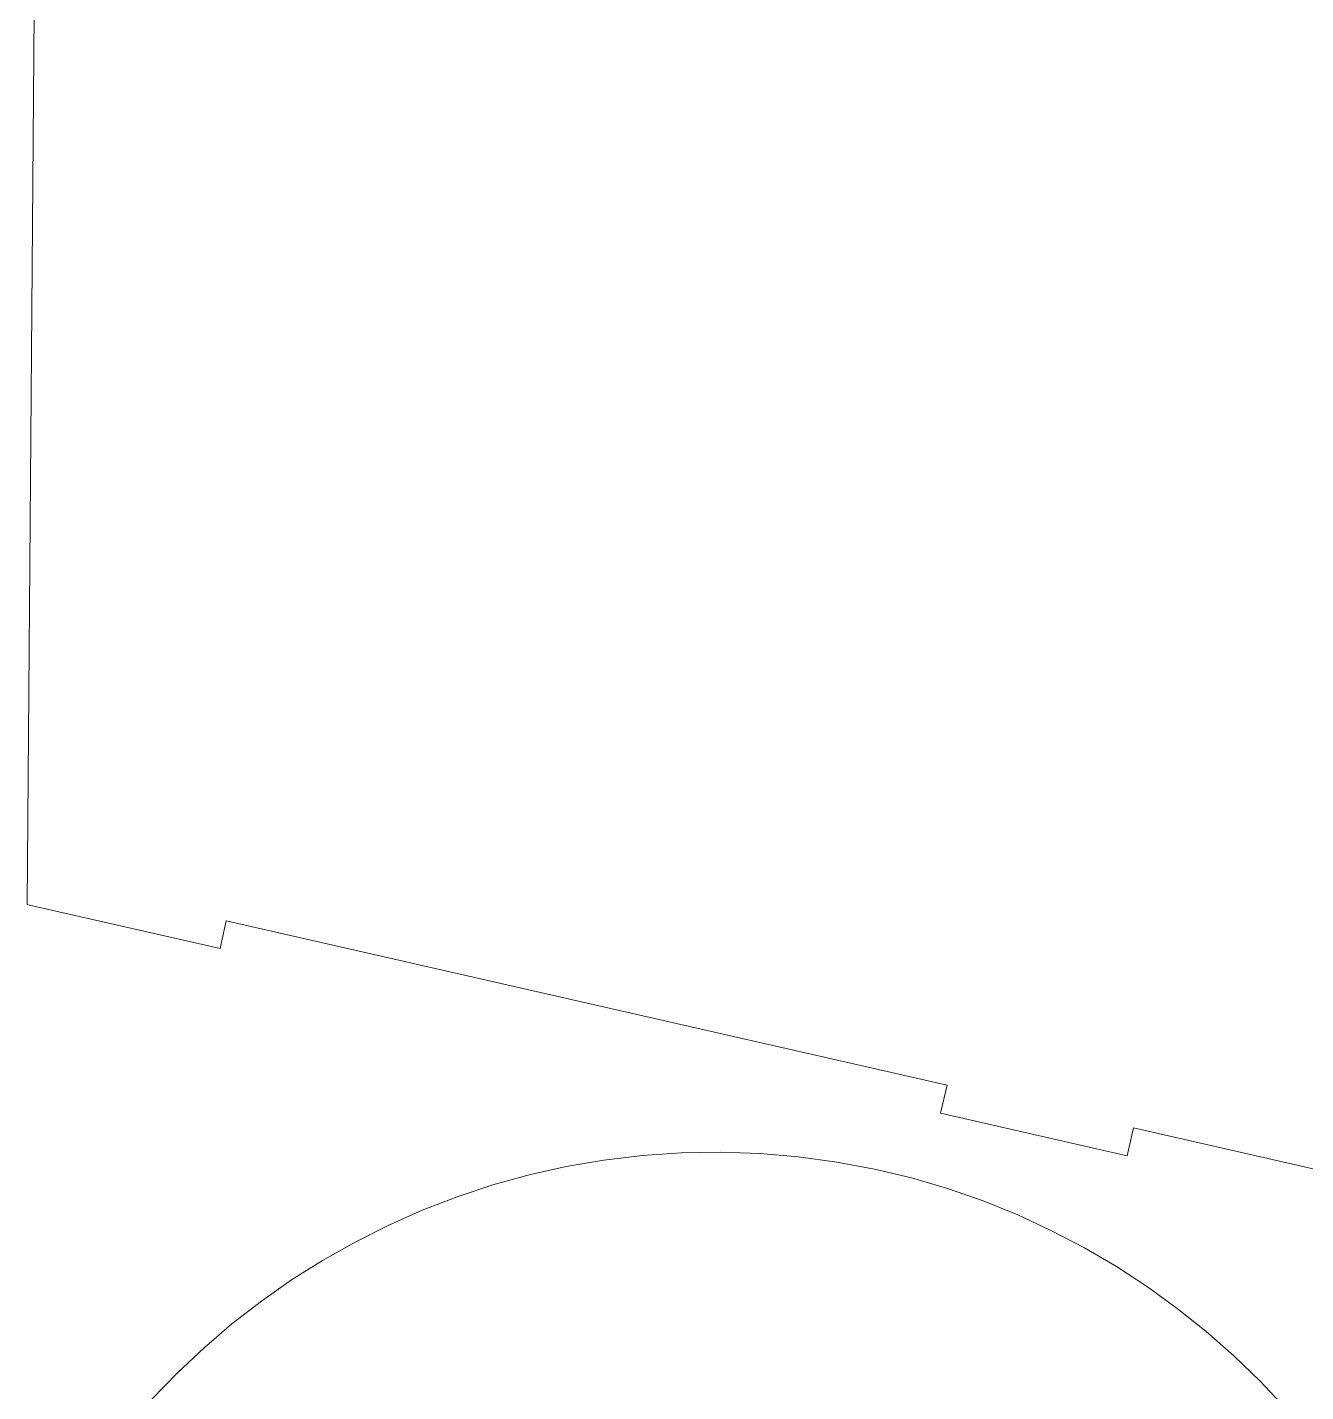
# Model space of a CAD drawing. Header units: inches. Extents: x -2.95 to 3.29, y -5.05 to 4.57.
# Drawn here: x -2.834 to -0.962, y -0.424 to 1.573 of the extents above; entities that cross this region are included whole.
import ezdxf

# ---------------------------------------------------------------- set-up
doc = ezdxf.new("R2010")
doc.units = ezdxf.units.IN
doc.header["$MEASUREMENT"] = 0
doc.layers.add('Katman 1', color=7, linetype='Continuous')

msp = doc.modelspace()

# ---------------------------------------------------------------- linework, layer by layer
at = {"layer": 'Katman 1', "color": 250, "lineweight": 9}
for points in [[(-2.822, 1.7814), (-2.822, 1.7814), (-2.8338, 0.2888), (-2.8338, 0.2888)], [(-2.8338, 0.2888), (-2.8338, 0.2888), (-2.8303, 0.2881), (-2.8303, 0.2881)], [(-2.8303, 0.2881), (-2.8303, 0.2881), (-2.5515, 0.2243), (-2.5515, 0.2243)], [(-2.5515, 0.2243), (-2.5515, 0.2243), (-2.5424, 0.2652), (-2.5424, 0.2652)], [(-2.5424, 0.2652), (-2.5424, 0.2652), (-1.7829, 0.0919), (-1.7829, 0.0919)], [(-1.7829, 0.0919), (-1.7829, 0.0919), (-1.4874, 0.0245), (-1.4874, 0.0245)], [(-1.4874, 0.0245), (-1.4874, 0.0245), (-1.4968, -0.0164), (-1.4968, -0.0164)], [(-1.4968, -0.0164), (-1.4968, -0.0164), (-1.2236, -0.0788), (-1.2236, -0.0788)], [(-1.2236, -0.0788), (-1.2236, -0.0788), (-1.2145, -0.0379), (-1.2145, -0.0379)], [(-1.2145, -0.0379), (-1.2145, -0.0379), (-0.1224, -0.2872), (-0.1224, -0.2872)], [(-1.9333, -0.0784), (-1.9333, -0.0784), (-1.9897, -0.0853), (-1.9897, -0.0853)], [(-1.8766, -0.0747), (-1.8766, -0.0747), (-1.9333, -0.0784), (-1.9333, -0.0784)], [(-1.8192, -0.0737), (-1.8192, -0.0737), (-1.8766, -0.0747), (-1.8766, -0.0747)], [(-1.7615, -0.0756), (-1.7615, -0.0756), (-1.8192, -0.0737), (-1.8192, -0.0737)], [(-1.7048, -0.0802), (-1.7048, -0.0802), (-1.7615, -0.0756), (-1.7615, -0.0756)], [(-2.0448, -0.0947), (-2.0448, -0.0947), (-2.0991, -0.1068), (-2.0991, -0.1068)], [(-1.9897, -0.0853), (-1.9897, -0.0853), (-2.0448, -0.0947), (-2.0448, -0.0947)], [(-1.6485, -0.088), (-1.6485, -0.088), (-1.7048, -0.0802), (-1.7048, -0.0802)], [(-1.5936, -0.0982), (-1.5936, -0.0982), (-1.6485, -0.088), (-1.6485, -0.088)], [(-1.5395, -0.1112), (-1.5395, -0.1112), (-1.5936, -0.0982), (-1.5936, -0.0982)], [(-2.0991, -0.1068), (-2.0991, -0.1068), (-2.1524, -0.1215), (-2.1524, -0.1215)], [(-1.4865, -0.1267), (-1.4865, -0.1267), (-1.5395, -0.1112), (-1.5395, -0.1112)], [(-2.2047, -0.1389), (-2.2047, -0.1389), (-2.2556, -0.1585), (-2.2556, -0.1585)], [(-2.1524, -0.1215), (-2.1524, -0.1215), (-2.2047, -0.1389), (-2.2047, -0.1389)], [(-1.4344, -0.145), (-1.4344, -0.145), (-1.4865, -0.1267), (-1.4865, -0.1267)], [(-2.2556, -0.1585), (-2.2556, -0.1585), (-2.3055, -0.1808), (-2.3055, -0.1808)], [(-1.3838, -0.1653), (-1.3838, -0.1653), (-1.4344, -0.145), (-1.4344, -0.145)], [(-1.3343, -0.1885), (-1.3343, -0.1885), (-1.3838, -0.1653), (-1.3838, -0.1653)], [(-2.3055, -0.1808), (-2.3055, -0.1808), (-2.3539, -0.2053), (-2.3539, -0.2053)], [(-1.2862, -0.2137), (-1.2862, -0.2137), (-1.3343, -0.1885), (-1.3343, -0.1885)], [(-2.3539, -0.2053), (-2.3539, -0.2053), (-2.4014, -0.2319), (-2.4014, -0.2319)], [(-1.2392, -0.241), (-1.2392, -0.241), (-1.2862, -0.2137), (-1.2862, -0.2137)], [(-2.4014, -0.2319), (-2.4014, -0.2319), (-2.4471, -0.2606), (-2.4471, -0.2606)], [(-1.1939, -0.2704), (-1.1939, -0.2704), (-1.2392, -0.241), (-1.2392, -0.241)], [(-2.4471, -0.2606), (-2.4471, -0.2606), (-2.4911, -0.2917), (-2.4911, -0.2917)], [(-1.1504, -0.3023), (-1.1504, -0.3023), (-1.1939, -0.2704), (-1.1939, -0.2704)], [(-2.4911, -0.2917), (-2.4911, -0.2917), (-2.5341, -0.3247), (-2.5341, -0.3247)], [(-1.108, -0.3358), (-1.108, -0.3358), (-1.1504, -0.3023), (-1.1504, -0.3023)], [(-2.5341, -0.3247), (-2.5341, -0.3247), (-2.575, -0.3597), (-2.575, -0.3597)], [(-1.0676, -0.3715), (-1.0676, -0.3715), (-1.108, -0.3358), (-1.108, -0.3358)], [(-2.575, -0.3597), (-2.575, -0.3597), (-2.6141, -0.3965), (-2.6141, -0.3965)], [(-1.0291, -0.4089), (-1.0291, -0.4089), (-1.0676, -0.3715), (-1.0676, -0.3715)], [(-2.6141, -0.3965), (-2.6141, -0.3965), (-2.6519, -0.4354), (-2.6519, -0.4354)], [(-0.992, -0.4484), (-0.992, -0.4484), (-1.0291, -0.4089), (-1.0291, -0.4089)]]:
    msp.add_open_spline(points, degree=3, dxfattribs=at)

doc.saveas('drawing.dxf')
